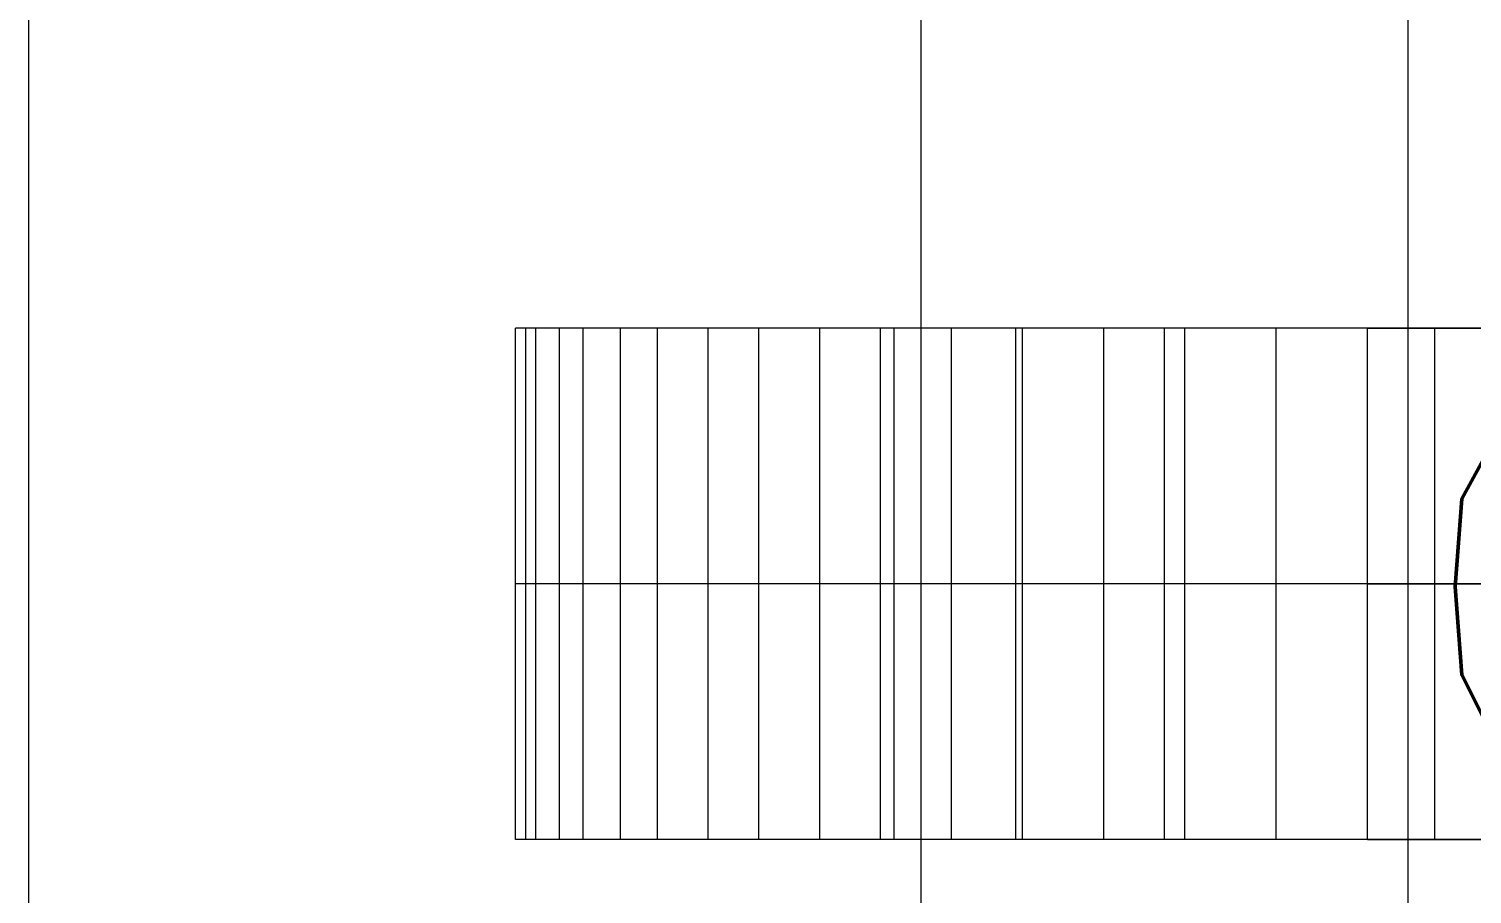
# Model space of a CAD drawing. Header units: millimetres. Extents: x -12.4 to 12.4, y -25.7 to 17.9.
# Drawn here: x -7.355 to -2.836, y 8.425 to 11.134 of the extents above; entities that cross this region are included whole.
import ezdxf

# ---------------------------------------------------------------- set-up
doc = ezdxf.new("R2010")
doc.units = ezdxf.units.MM
doc.layers.add('Default', color=7, linetype='Continuous', true_color=0x000000)

msp = doc.modelspace()

# ---------------------------------------------------------------- linework, layer by layer
at = {"layer": 'Default'}
for points in [[(-7.3554, 4.3074), (-7.3554, 16.6053)], [(-7.3554, 4.3074), (-7.3554, 16.6053)], [(-7.3554, 4.3074), (-7.3554, 16.6053)], [(-5.8314, 8.5965), (-5.8314, 10.1965)], [(-2.6987, 10.1965), (-5.8314, 10.1965)], [(-5.8314, 8.5965), (-5.8314, 10.1965)], [(-5.8314, 8.5965), (-5.8314, 10.1965)], [(-2.6393, 10.1965), (-5.8314, 10.1965)], [(-5.7997, 8.5965), (-5.7997, 10.1965)], [(-5.7679, 8.5965), (-5.7679, 10.1965)], [(-5.6938, 8.5965), (-5.6938, 10.1965)], [(-5.6197, 8.5965), (-5.6197, 10.1965)], [(-5.5033, 8.5965), (-5.5033, 10.1965)], [(-5.3869, 8.5965), (-5.3869, 10.1965)], [(-5.2282, 8.5965), (-5.2282, 10.1965)], [(-5.0694, 8.5965), (-5.0694, 10.1965)], [(-4.8789, 8.5965), (-4.8789, 10.1965)], [(-4.6884, 8.5965), (-4.6884, 10.1965)], [(-4.6461, 8.5965), (-4.6461, 10.1965)], [(-4.4662, 8.5965), (-4.4662, 10.1965)], [(-4.2651, 8.5965), (-4.2651, 10.1965)], [(-4.2439, 8.5965), (-4.2439, 10.1965)], [(-3.9899, 8.5965), (-3.9899, 10.1965)], [(-3.7994, 8.5965), (-3.7994, 10.1965)], [(-3.7994, 8.5965), (-3.7994, 10.1965)], [(-3.7359, 8.5965), (-3.7359, 10.1965)], [(-3.4502, 8.5965), (-3.4502, 10.1965)], [(-3.1644, 8.5965), (-3.1644, 10.1965)], [(-3.1644, 10.1965), (3.1644, 10.1965)], [(-2.9527, 8.5965), (-2.9527, 10.1965)], [(-2.7411, 9.8954), (-2.8681, 9.6626)], [(-2.7411, 9.8954), (-2.8681, 9.6626)], [(-2.7411, 9.8954), (-2.8681, 9.6626)], [(-2.8681, 9.6626), (-2.8892, 9.3874)], [(-2.8681, 9.6626), (-2.8892, 9.3874)], [(-2.8681, 9.6626), (-2.8892, 9.3874)], [(-2.6987, 9.3965), (-5.8314, 9.3965)], [(-3.1644, 9.3965), (3.1644, 9.3965)], [(-2.8892, 9.3874), (-2.8681, 9.1123)], [(-2.8892, 9.3874), (-2.8681, 9.1123)], [(-2.8892, 9.3874), (-2.8681, 9.1123)], [(-2.8681, 9.1123), (-2.7411, 8.8582)], [(-2.8681, 9.1123), (-2.7411, 8.8582)], [(-2.8681, 9.1123), (-2.7411, 8.8582)], [(-2.6987, 8.5965), (-5.8314, 8.5965)], [(-2.6393, 8.5965), (-5.8314, 8.5965)], [(-3.1644, 8.5965), (3.1644, 8.5965)]]:
    msp.add_lwpolyline(points, dxfattribs=at)
at = {"layer": 'Default', "color": 178, "true_color": 0x000000}
msp.add_lwpolyline([(-4.5614, 7.7364), (-4.5614, 11.5464), (-3.0374, 11.5464), (-3.0374, 7.7364)], close=True, dxfattribs=at)
at = {"layer": 'Default', "extrusion": (1, 0, 0)}
for points in [[(10.4563, 0), (10.4563, -1.6)], [(10.1965, 0.111), (10.1965, 5.445)], [(9.6626, 0), (9.6626, -1.6)], [(9.525, 0), (9.525, -1.6)], [(9.3965, 0.111), (9.3965, 5.445)], [(9.3874, 0), (9.3874, -1.6)], [(9.2498, 0), (9.2498, -1.6)], [(9.1123, 0), (9.1123, -1.6)], [(8.5965, 0.111), (8.5965, 5.445)]]:
    msp.add_lwpolyline(points, dxfattribs=at)
at = {"layer": 'Default', "color": 178, "lineweight": 211, "true_color": 0x000000}
msp.add_lwpolyline([(2.3389, 8.4984), (2.5718, 8.6466), (2.7411, 8.8582), (2.8469, 9.1123), (2.8893, 9.3874), (2.8469, 9.6626), (2.7411, 9.8954), (2.5718, 10.1071), (2.3389, 10.2764), (-2.3389, 10.2764), (-2.5718, 10.1071), (-2.7411, 9.8954), (-2.8681, 9.6626), (-2.8892, 9.3874), (-2.8681, 9.1123), (-2.7411, 8.8582), (-2.5718, 8.6466), (-2.3389, 8.4984)], close=True, dxfattribs=at)
at = {"layer": 'Default', "extrusion": (0, 1, 0)}
for points in [[(5.8314, 5.445), (5.7679, 6.1435)], [(5.7679, 6.1435), (5.6197, 6.842)], [(5.6197, 6.842), (5.3869, 7.5193)], [(5.3869, 7.5193), (5.0694, 8.1755)], [(5.0694, 8.1755), (4.6884, 8.7681)], [(4.6884, 8.7681), (4.2439, 9.3185)], [(4.2439, 9.3185), (3.7359, 9.8265)], [(3.7359, 9.8265), (3.1644, 10.271)], [(5.8314, 5.445), (5.7679, 6.1435)], [(5.7679, 6.1435), (5.6197, 6.842)], [(5.6197, 6.842), (5.3869, 7.5193)], [(5.3869, 7.5193), (5.0694, 8.1755)], [(5.0694, 8.1755), (4.6884, 8.7681)], [(4.6884, 8.7681), (4.2439, 9.3185)], [(4.2439, 9.3185), (3.7359, 9.8265)], [(3.7359, 9.8265), (3.1644, 10.271)], [(5.8314, 5.445), (5.7679, 6.1435)], [(-2.3038, -1.5922), (-2.3765, -1.5024), (-2.3178, -1.4554), (-2.2543, -1.3707), (-2.2331, -1.2437), (-2.2331, -0.2912), (-2.2543, -0.143), (-2.3389, 0.0051), (-2.4871, 0.0898), (-2.6353, 0.111), (-5.8314, 0.111), (-5.8314, 5.445), (-5.7679, 6.1435), (-5.5986, 6.842), (-5.3869, 7.5193), (-5.0694, 8.1755), (-4.6884, 8.7681), (-4.2439, 9.3185), (-3.7359, 9.8265), (-3.1644, 10.271), (3.1644, 10.271), (3.7359, 9.8265), (4.2439, 9.3185), (4.6884, 8.7681), (5.0694, 8.1755), (5.3869, 7.5193), (5.6197, 6.842), (5.7679, 6.1435), (5.8314, 5.445), (5.8314, 0.111), (2.6987, 0.111), (2.5083, 0.0686), (2.3601, -0.016), (2.2542, -0.1854), (2.2119, -0.3547), (2.2119, -1.1802), (2.2542, -1.3284), (2.3389, -1.4554), (2.4122, -1.4993), (2.357, -1.5596)], [(5.7679, 6.1435), (5.6197, 6.842)], [(5.6197, 6.842), (5.3869, 7.5193)], [(5.3869, 7.5193), (5.0694, 8.1755)], [(5.0694, 8.1755), (4.6884, 8.7681)], [(4.6884, 8.7681), (4.2439, 9.3185)], [(4.2439, 9.3185), (3.7359, 9.8265)], [(3.7359, 9.8265), (3.1644, 10.271)]]:
    msp.add_lwpolyline(points, dxfattribs=at)
msp.add_lwpolyline([(2.9527, 5.191), (2.953, 5.2128), (2.9539, 5.2345), (2.9552, 5.2561), (2.9571, 5.2775), (2.9596, 5.2988), (2.9625, 5.3199), (2.966, 5.3409), (2.97, 5.3616), (2.9744, 5.3822), (2.9794, 5.4026), (2.9849, 5.4228), (2.9908, 5.4428), (2.9972, 5.4625), (3.0041, 5.4821), (3.0115, 5.5014), (3.0193, 5.5205), (3.0275, 5.5394), (3.0362, 5.558), (3.0454, 5.5764), (3.0549, 5.5945), (3.0649, 5.6124), (3.0753, 5.63), (3.0861, 5.6473), (3.0973, 5.6644), (3.109, 5.6811), (3.121, 5.6976), (3.1333, 5.7137), (3.1461, 5.7295), (3.1592, 5.7451), (3.1727, 5.7603), (3.1865, 5.7751), (3.2007, 5.7897), (3.2153, 5.8039), (3.2301, 5.8177), (3.2453, 5.8312), (3.2609, 5.8443), (3.2767, 5.8571), (3.2928, 5.8694), (3.3093, 5.8814), (3.326, 5.893), (3.3431, 5.9043), (3.3604, 5.9151), (3.378, 5.9255), (3.3958, 5.9355), (3.414, 5.945), (3.4324, 5.9542), (3.451, 5.9629), (3.4699, 5.9711), (3.489, 5.9789), (3.5083, 5.9863), (3.5279, 5.9932), (3.5476, 5.9996), (3.5676, 6.0055), (3.5878, 6.011), (3.6082, 6.016), (3.6288, 6.0204), (3.6495, 6.0244), (3.6705, 6.0279), (3.6916, 6.0308), (3.7128, 6.0333), (3.7343, 6.0352), (3.7558, 6.0365), (3.7776, 6.0374), (3.7994, 6.0376), (3.8213, 6.0374), (3.843, 6.0365), (3.8646, 6.0352), (3.886, 6.0333), (3.9073, 6.0308), (3.9284, 6.0279), (3.9493, 6.0244), (3.97, 6.0204), (3.9906, 6.016), (4.011, 6.011), (4.0312, 6.0055), (4.0512, 5.9996), (4.071, 5.9932), (4.0905, 5.9863), (4.1099, 5.9789), (4.129, 5.9711), (4.1479, 5.9629), (4.1665, 5.9542), (4.1849, 5.945), (4.203, 5.9355), (4.2209, 5.9255), (4.2384, 5.9151), (4.2558, 5.9043), (4.2728, 5.893), (4.2895, 5.8814), (4.306, 5.8694), (4.3221, 5.8571), (4.338, 5.8443), (4.3535, 5.8312), (4.3687, 5.8177), (4.3836, 5.8039), (4.3981, 5.7897), (4.4123, 5.7751), (4.4261, 5.7603), (4.4396, 5.7451), (4.4527, 5.7295), (4.4655, 5.7137), (4.4779, 5.6976), (4.4899, 5.6811), (4.5015, 5.6644), (4.5127, 5.6473), (4.5235, 5.63), (4.5339, 5.6124), (4.5439, 5.5945), (4.5535, 5.5764), (4.5626, 5.558), (4.5713, 5.5394), (4.5795, 5.5205), (4.5874, 5.5014), (4.5947, 5.4821), (4.6016, 5.4625), (4.608, 5.4428), (4.614, 5.4228), (4.6194, 5.4026), (4.6244, 5.3822), (4.6289, 5.3616), (4.6329, 5.3409), (4.6363, 5.3199), (4.6393, 5.2988), (4.6417, 5.2775), (4.6436, 5.2561), (4.645, 5.2345), (4.6458, 5.2128), (4.6461, 5.191), (4.6458, 5.1691), (4.645, 5.1474), (4.6436, 5.1258), (4.6417, 5.1044), (4.6393, 5.0831), (4.6363, 5.062), (4.6329, 5.0411), (4.6289, 5.0203), (4.6244, 4.9998), (4.6194, 4.9794), (4.614, 4.9592), (4.608, 4.9392), (4.6016, 4.9194), (4.5947, 4.8999), (4.5874, 4.8805), (4.5795, 4.8614), (4.5713, 4.8425), (4.5626, 4.8239), (4.5535, 4.8055), (4.5439, 4.7874), (4.5339, 4.7695), (4.5235, 4.752), (4.5127, 4.7346), (4.5015, 4.7176), (4.4899, 4.7009), (4.4779, 4.6844), (4.4655, 4.6683), (4.4527, 4.6524), (4.4396, 4.6369), (4.4261, 4.6217), (4.4123, 4.6068), (4.3981, 4.5923), (4.3836, 4.5781), (4.3687, 4.5643), (4.3535, 4.5508), (4.338, 4.5376), (4.3221, 4.5249), (4.306, 4.5125), (4.2895, 4.5005), (4.2728, 4.4889), (4.2558, 4.4777), (4.2384, 4.4669), (4.2209, 4.4565), (4.203, 4.4465), (4.1849, 4.4369), (4.1665, 4.4278), (4.1479, 4.4191), (4.129, 4.4108), (4.1099, 4.403), (4.0905, 4.3957), (4.071, 4.3888), (4.0512, 4.3824), (4.0312, 4.3764), (4.011, 4.371), (3.9906, 4.366), (3.97, 4.3615), (3.9493, 4.3575), (3.9284, 4.3541), (3.9073, 4.3511), (3.886, 4.3487), (3.8646, 4.3468), (3.843, 4.3454), (3.8213, 4.3446), (3.7994, 4.3443), (3.7776, 4.3446), (3.7558, 4.3454), (3.7343, 4.3468), (3.7128, 4.3487), (3.6916, 4.3511), (3.6705, 4.3541), (3.6495, 4.3575), (3.6288, 4.3615), (3.6082, 4.366), (3.5878, 4.371), (3.5676, 4.3764), (3.5476, 4.3824), (3.5279, 4.3888), (3.5083, 4.3957), (3.489, 4.403), (3.4699, 4.4108), (3.451, 4.4191), (3.4324, 4.4278), (3.414, 4.4369), (3.3958, 4.4465), (3.378, 4.4565), (3.3604, 4.4669), (3.3431, 4.4777), (3.326, 4.4889), (3.3093, 4.5005), (3.2928, 4.5125), (3.2767, 4.5249), (3.2609, 4.5376), (3.2453, 4.5508), (3.2301, 4.5643), (3.2153, 4.5781), (3.2007, 4.5923), (3.1865, 4.6068), (3.1727, 4.6217), (3.1592, 4.6369), (3.1461, 4.6524), (3.1333, 4.6683), (3.121, 4.6844), (3.109, 4.7009), (3.0973, 4.7176), (3.0861, 4.7346), (3.0753, 4.752), (3.0649, 4.7695), (3.0549, 4.7874), (3.0454, 4.8055), (3.0362, 4.8239), (3.0275, 4.8425), (3.0193, 4.8614), (3.0115, 4.8805), (3.0041, 4.8999), (2.9972, 4.9194), (2.9908, 4.9392), (2.9849, 4.9592), (2.9794, 4.9794), (2.9744, 4.9998), (2.97, 5.0203), (2.966, 5.0411), (2.9625, 5.062), (2.9596, 5.0831), (2.9571, 5.1044), (2.9552, 5.1258), (2.9539, 5.1474), (2.953, 5.1691)], close=True, dxfattribs=at)
msp.add_lwpolyline([(2.9527, 5.191), (2.953, 5.2128), (2.9539, 5.2345), (2.9552, 5.2561), (2.9571, 5.2775), (2.9596, 5.2988), (2.9625, 5.3199), (2.966, 5.3409), (2.97, 5.3616), (2.9744, 5.3822), (2.9794, 5.4026), (2.9849, 5.4228), (2.9908, 5.4428), (2.9972, 5.4625), (3.0041, 5.4821), (3.0115, 5.5014), (3.0193, 5.5205), (3.0275, 5.5394), (3.0362, 5.558), (3.0454, 5.5764), (3.0549, 5.5945), (3.0649, 5.6124), (3.0753, 5.63), (3.0861, 5.6473), (3.0973, 5.6644), (3.109, 5.6811), (3.121, 5.6976), (3.1333, 5.7137), (3.1461, 5.7295), (3.1592, 5.7451), (3.1727, 5.7603), (3.1865, 5.7751), (3.2007, 5.7897), (3.2153, 5.8039), (3.2301, 5.8177), (3.2453, 5.8312), (3.2609, 5.8443), (3.2767, 5.8571), (3.2928, 5.8694), (3.3093, 5.8814), (3.326, 5.893), (3.3431, 5.9043), (3.3604, 5.9151), (3.378, 5.9255), (3.3958, 5.9355), (3.414, 5.945), (3.4324, 5.9542), (3.451, 5.9629), (3.4699, 5.9711), (3.489, 5.9789), (3.5083, 5.9863), (3.5279, 5.9932), (3.5476, 5.9996), (3.5676, 6.0055), (3.5878, 6.011), (3.6082, 6.016), (3.6288, 6.0204), (3.6495, 6.0244), (3.6705, 6.0279), (3.6916, 6.0308), (3.7128, 6.0333), (3.7343, 6.0352), (3.7558, 6.0365), (3.7776, 6.0374), (3.7994, 6.0376), (3.8213, 6.0374), (3.843, 6.0365), (3.8646, 6.0352), (3.886, 6.0333), (3.9073, 6.0308), (3.9284, 6.0279), (3.9493, 6.0244), (3.97, 6.0204), (3.9906, 6.016), (4.011, 6.011), (4.0312, 6.0055), (4.0512, 5.9996), (4.071, 5.9932), (4.0905, 5.9863), (4.1099, 5.9789), (4.129, 5.9711), (4.1479, 5.9629), (4.1665, 5.9542), (4.1849, 5.945), (4.203, 5.9355), (4.2209, 5.9255), (4.2384, 5.9151), (4.2558, 5.9043), (4.2728, 5.893), (4.2895, 5.8814), (4.306, 5.8694), (4.3221, 5.8571), (4.338, 5.8443), (4.3535, 5.8312), (4.3687, 5.8177), (4.3836, 5.8039), (4.3981, 5.7897), (4.4123, 5.7751), (4.4261, 5.7603), (4.4396, 5.7451), (4.4527, 5.7295), (4.4655, 5.7137), (4.4779, 5.6976), (4.4899, 5.6811), (4.5015, 5.6644), (4.5127, 5.6473), (4.5235, 5.63), (4.5339, 5.6124), (4.5439, 5.5945), (4.5535, 5.5764), (4.5626, 5.558), (4.5713, 5.5394), (4.5795, 5.5205), (4.5874, 5.5014), (4.5947, 5.4821), (4.6016, 5.4625), (4.608, 5.4428), (4.614, 5.4228), (4.6194, 5.4026), (4.6244, 5.3822), (4.6289, 5.3616), (4.6329, 5.3409), (4.6363, 5.3199), (4.6393, 5.2988), (4.6417, 5.2775), (4.6436, 5.2561), (4.645, 5.2345), (4.6458, 5.2128), (4.6461, 5.191), (4.6458, 5.1691), (4.645, 5.1474), (4.6436, 5.1258), (4.6417, 5.1044), (4.6393, 5.0831), (4.6363, 5.062), (4.6329, 5.0411), (4.6289, 5.0203), (4.6244, 4.9998), (4.6194, 4.9794), (4.614, 4.9592), (4.608, 4.9392), (4.6016, 4.9194), (4.5947, 4.8999), (4.5874, 4.8805), (4.5795, 4.8614), (4.5713, 4.8425), (4.5626, 4.8239), (4.5535, 4.8055), (4.5439, 4.7874), (4.5339, 4.7695), (4.5235, 4.752), (4.5127, 4.7346), (4.5015, 4.7176), (4.4899, 4.7009), (4.4779, 4.6844), (4.4655, 4.6683), (4.4527, 4.6524), (4.4396, 4.6369), (4.4261, 4.6217), (4.4123, 4.6068), (4.3981, 4.5923), (4.3836, 4.5781), (4.3687, 4.5643), (4.3535, 4.5508), (4.338, 4.5376), (4.3221, 4.5249), (4.306, 4.5125), (4.2895, 4.5005), (4.2728, 4.4889), (4.2558, 4.4777), (4.2384, 4.4669), (4.2209, 4.4565), (4.203, 4.4465), (4.1849, 4.4369), (4.1665, 4.4278), (4.1479, 4.4191), (4.129, 4.4108), (4.1099, 4.403), (4.0905, 4.3957), (4.071, 4.3888), (4.0512, 4.3824), (4.0312, 4.3764), (4.011, 4.371), (3.9906, 4.366), (3.97, 4.3615), (3.9493, 4.3575), (3.9284, 4.3541), (3.9073, 4.3511), (3.886, 4.3487), (3.8646, 4.3468), (3.843, 4.3454), (3.8213, 4.3446), (3.7994, 4.3443), (3.7776, 4.3446), (3.7558, 4.3454), (3.7343, 4.3468), (3.7128, 4.3487), (3.6916, 4.3511), (3.6705, 4.3541), (3.6495, 4.3575), (3.6288, 4.3615), (3.6082, 4.366), (3.5878, 4.371), (3.5676, 4.3764), (3.5476, 4.3824), (3.5279, 4.3888), (3.5083, 4.3957), (3.489, 4.403), (3.4699, 4.4108), (3.451, 4.4191), (3.4324, 4.4278), (3.414, 4.4369), (3.3958, 4.4465), (3.378, 4.4565), (3.3604, 4.4669), (3.3431, 4.4777), (3.326, 4.4889), (3.3093, 4.5005), (3.2928, 4.5125), (3.2767, 4.5249), (3.2609, 4.5376), (3.2453, 4.5508), (3.2301, 4.5643), (3.2153, 4.5781), (3.2007, 4.5923), (3.1865, 4.6068), (3.1727, 4.6217), (3.1592, 4.6369), (3.1461, 4.6524), (3.1333, 4.6683), (3.121, 4.6844), (3.109, 4.7009), (3.0973, 4.7176), (3.0861, 4.7346), (3.0753, 4.752), (3.0649, 4.7695), (3.0549, 4.7874), (3.0454, 4.8055), (3.0362, 4.8239), (3.0275, 4.8425), (3.0193, 4.8614), (3.0115, 4.8805), (3.0041, 4.8999), (2.9972, 4.9194), (2.9908, 4.9392), (2.9849, 4.9592), (2.9794, 4.9794), (2.9744, 4.9998), (2.97, 5.0203), (2.966, 5.0411), (2.9625, 5.062), (2.9596, 5.0831), (2.9571, 5.1044), (2.9552, 5.1258), (2.9539, 5.1474), (2.953, 5.1691)], close=True, dxfattribs=at)
msp.add_lwpolyline([(2.9527, 5.191), (2.953, 5.2128), (2.9539, 5.2345), (2.9552, 5.2561), (2.9571, 5.2775), (2.9596, 5.2988), (2.9625, 5.3199), (2.966, 5.3409), (2.97, 5.3616), (2.9744, 5.3822), (2.9794, 5.4026), (2.9849, 5.4228), (2.9908, 5.4428), (2.9972, 5.4625), (3.0041, 5.4821), (3.0115, 5.5014), (3.0193, 5.5205), (3.0275, 5.5394), (3.0362, 5.558), (3.0454, 5.5764), (3.0549, 5.5945), (3.0649, 5.6124), (3.0753, 5.63), (3.0861, 5.6473), (3.0973, 5.6644), (3.109, 5.6811), (3.121, 5.6976), (3.1333, 5.7137), (3.1461, 5.7295), (3.1592, 5.7451), (3.1727, 5.7603), (3.1865, 5.7751), (3.2007, 5.7897), (3.2153, 5.8039), (3.2301, 5.8177), (3.2453, 5.8312), (3.2609, 5.8443), (3.2767, 5.8571), (3.2928, 5.8694), (3.3093, 5.8814), (3.326, 5.893), (3.3431, 5.9043), (3.3604, 5.9151), (3.378, 5.9255), (3.3958, 5.9355), (3.414, 5.945), (3.4324, 5.9542), (3.451, 5.9629), (3.4699, 5.9711), (3.489, 5.9789), (3.5083, 5.9863), (3.5279, 5.9932), (3.5476, 5.9996), (3.5676, 6.0055), (3.5878, 6.011), (3.6082, 6.016), (3.6288, 6.0204), (3.6495, 6.0244), (3.6705, 6.0279), (3.6916, 6.0308), (3.7128, 6.0333), (3.7343, 6.0352), (3.7558, 6.0365), (3.7776, 6.0374), (3.7994, 6.0376), (3.8213, 6.0374), (3.843, 6.0365), (3.8646, 6.0352), (3.886, 6.0333), (3.9073, 6.0308), (3.9284, 6.0279), (3.9493, 6.0244), (3.97, 6.0204), (3.9906, 6.016), (4.011, 6.011), (4.0312, 6.0055), (4.0512, 5.9996), (4.071, 5.9932), (4.0905, 5.9863), (4.1099, 5.9789), (4.129, 5.9711), (4.1479, 5.9629), (4.1665, 5.9542), (4.1849, 5.945), (4.203, 5.9355), (4.2209, 5.9255), (4.2384, 5.9151), (4.2558, 5.9043), (4.2728, 5.893), (4.2895, 5.8814), (4.306, 5.8694), (4.3221, 5.8571), (4.338, 5.8443), (4.3535, 5.8312), (4.3687, 5.8177), (4.3836, 5.8039), (4.3981, 5.7897), (4.4123, 5.7751), (4.4261, 5.7603), (4.4396, 5.7451), (4.4527, 5.7295), (4.4655, 5.7137), (4.4779, 5.6976), (4.4899, 5.6811), (4.5015, 5.6644), (4.5127, 5.6473), (4.5235, 5.63), (4.5339, 5.6124), (4.5439, 5.5945), (4.5535, 5.5764), (4.5626, 5.558), (4.5713, 5.5394), (4.5795, 5.5205), (4.5874, 5.5014), (4.5947, 5.4821), (4.6016, 5.4625), (4.608, 5.4428), (4.614, 5.4228), (4.6194, 5.4026), (4.6244, 5.3822), (4.6289, 5.3616), (4.6329, 5.3409), (4.6363, 5.3199), (4.6393, 5.2988), (4.6417, 5.2775), (4.6436, 5.2561), (4.645, 5.2345), (4.6458, 5.2128), (4.6461, 5.191), (4.6458, 5.1691), (4.645, 5.1474), (4.6436, 5.1258), (4.6417, 5.1044), (4.6393, 5.0831), (4.6363, 5.062), (4.6329, 5.0411), (4.6289, 5.0203), (4.6244, 4.9998), (4.6194, 4.9794), (4.614, 4.9592), (4.608, 4.9392), (4.6016, 4.9194), (4.5947, 4.8999), (4.5874, 4.8805), (4.5795, 4.8614), (4.5713, 4.8425), (4.5626, 4.8239), (4.5535, 4.8055), (4.5439, 4.7874), (4.5339, 4.7695), (4.5235, 4.752), (4.5127, 4.7346), (4.5015, 4.7176), (4.4899, 4.7009), (4.4779, 4.6844), (4.4655, 4.6683), (4.4527, 4.6524), (4.4396, 4.6369), (4.4261, 4.6217), (4.4123, 4.6068), (4.3981, 4.5923), (4.3836, 4.5781), (4.3687, 4.5643), (4.3535, 4.5508), (4.338, 4.5376), (4.3221, 4.5249), (4.306, 4.5125), (4.2895, 4.5005), (4.2728, 4.4889), (4.2558, 4.4777), (4.2384, 4.4669), (4.2209, 4.4565), (4.203, 4.4465), (4.1849, 4.4369), (4.1665, 4.4278), (4.1479, 4.4191), (4.129, 4.4108), (4.1099, 4.403), (4.0905, 4.3957), (4.071, 4.3888), (4.0512, 4.3824), (4.0312, 4.3764), (4.011, 4.371), (3.9906, 4.366), (3.97, 4.3615), (3.9493, 4.3575), (3.9284, 4.3541), (3.9073, 4.3511), (3.886, 4.3487), (3.8646, 4.3468), (3.843, 4.3454), (3.8213, 4.3446), (3.7994, 4.3443), (3.7776, 4.3446), (3.7558, 4.3454), (3.7343, 4.3468), (3.7128, 4.3487), (3.6916, 4.3511), (3.6705, 4.3541), (3.6495, 4.3575), (3.6288, 4.3615), (3.6082, 4.366), (3.5878, 4.371), (3.5676, 4.3764), (3.5476, 4.3824), (3.5279, 4.3888), (3.5083, 4.3957), (3.489, 4.403), (3.4699, 4.4108), (3.451, 4.4191), (3.4324, 4.4278), (3.414, 4.4369), (3.3958, 4.4465), (3.378, 4.4565), (3.3604, 4.4669), (3.3431, 4.4777), (3.326, 4.4889), (3.3093, 4.5005), (3.2928, 4.5125), (3.2767, 4.5249), (3.2609, 4.5376), (3.2453, 4.5508), (3.2301, 4.5643), (3.2153, 4.5781), (3.2007, 4.5923), (3.1865, 4.6068), (3.1727, 4.6217), (3.1592, 4.6369), (3.1461, 4.6524), (3.1333, 4.6683), (3.121, 4.6844), (3.109, 4.7009), (3.0973, 4.7176), (3.0861, 4.7346), (3.0753, 4.752), (3.0649, 4.7695), (3.0549, 4.7874), (3.0454, 4.8055), (3.0362, 4.8239), (3.0275, 4.8425), (3.0193, 4.8614), (3.0115, 4.8805), (3.0041, 4.8999), (2.9972, 4.9194), (2.9908, 4.9392), (2.9849, 4.9592), (2.9794, 4.9794), (2.9744, 4.9998), (2.97, 5.0203), (2.966, 5.0411), (2.9625, 5.062), (2.9596, 5.0831), (2.9571, 5.1044), (2.9552, 5.1258), (2.9539, 5.1474), (2.953, 5.1691)], close=True, dxfattribs=at)
at = {"layer": 'Default', "color": 178, "lineweight": 35, "true_color": 0x000000, "extrusion": (0, 1, 0)}
for points in [[(3.7994, 4.3443), (3.8213, 4.3446), (3.843, 4.3454), (3.8646, 4.3468), (3.886, 4.3487), (3.9073, 4.3511), (3.9284, 4.3541), (3.9493, 4.3575), (3.97, 4.3615), (3.9906, 4.366), (4.011, 4.371), (4.0312, 4.3764), (4.0512, 4.3824), (4.071, 4.3888), (4.0905, 4.3957), (4.1099, 4.403), (4.129, 4.4108), (4.1479, 4.4191), (4.1665, 4.4278), (4.1849, 4.4369), (4.203, 4.4465), (4.2209, 4.4565), (4.2384, 4.4669), (4.2558, 4.4777), (4.2728, 4.4889), (4.2895, 4.5005), (4.306, 4.5125), (4.3221, 4.5249), (4.338, 4.5376), (4.3535, 4.5508), (4.3687, 4.5643), (4.3836, 4.5781), (4.3981, 4.5923), (4.4123, 4.6068), (4.4261, 4.6217), (4.4396, 4.6369), (4.4527, 4.6524), (4.4655, 4.6683), (4.4779, 4.6844), (4.4899, 4.7009), (4.5015, 4.7176), (4.5127, 4.7346), (4.5235, 4.752), (4.5339, 4.7695), (4.5439, 4.7874), (4.5535, 4.8055), (4.5626, 4.8239), (4.5713, 4.8425), (4.5795, 4.8614), (4.5874, 4.8805), (4.5947, 4.8999), (4.6016, 4.9194), (4.608, 4.9392), (4.614, 4.9592), (4.6194, 4.9794), (4.6244, 4.9998), (4.6289, 5.0203), (4.6329, 5.0411), (4.6363, 5.062), (4.6393, 5.0831), (4.6417, 5.1044), (4.6436, 5.1258), (4.645, 5.1474), (4.6458, 5.1691), (4.6461, 5.191)], [(4.6461, 5.191), (4.6458, 5.2128), (4.645, 5.2345), (4.6436, 5.2561), (4.6417, 5.2775), (4.6393, 5.2988), (4.6363, 5.3199), (4.6329, 5.3409), (4.6289, 5.3616), (4.6244, 5.3822), (4.6194, 5.4026), (4.614, 5.4228), (4.608, 5.4428), (4.6016, 5.4625), (4.5947, 5.4821), (4.5874, 5.5014), (4.5795, 5.5205), (4.5713, 5.5394), (4.5626, 5.558), (4.5535, 5.5764), (4.5439, 5.5945), (4.5339, 5.6124), (4.5235, 5.63), (4.5127, 5.6473), (4.5015, 5.6644), (4.4899, 5.6811), (4.4779, 5.6976), (4.4655, 5.7137), (4.4527, 5.7295), (4.4396, 5.7451), (4.4261, 5.7603), (4.4123, 5.7751), (4.3981, 5.7897), (4.3836, 5.8039), (4.3687, 5.8177), (4.3535, 5.8312), (4.338, 5.8443), (4.3221, 5.8571), (4.306, 5.8694), (4.2895, 5.8814), (4.2728, 5.893), (4.2558, 5.9043), (4.2384, 5.9151), (4.2209, 5.9255), (4.203, 5.9355), (4.1849, 5.945), (4.1665, 5.9542), (4.1479, 5.9629), (4.129, 5.9711), (4.1099, 5.9789), (4.0905, 5.9863), (4.071, 5.9932), (4.0512, 5.9996), (4.0312, 6.0055), (4.011, 6.011), (3.9906, 6.016), (3.97, 6.0204), (3.9493, 6.0244), (3.9284, 6.0279), (3.9073, 6.0308), (3.886, 6.0333), (3.8646, 6.0352), (3.843, 6.0365), (3.8213, 6.0374), (3.7994, 6.0376)], [(2.9527, 5.191), (2.953, 5.1691), (2.9539, 5.1474), (2.9552, 5.1258), (2.9571, 5.1044), (2.9596, 5.0831), (2.9625, 5.062), (2.966, 5.0411), (2.97, 5.0203), (2.9744, 4.9998), (2.9794, 4.9794), (2.9849, 4.9592), (2.9908, 4.9392), (2.9972, 4.9194), (3.0041, 4.8999), (3.0115, 4.8805), (3.0193, 4.8614), (3.0275, 4.8425), (3.0362, 4.8239), (3.0454, 4.8055), (3.0549, 4.7874), (3.0649, 4.7695), (3.0753, 4.752), (3.0861, 4.7346), (3.0973, 4.7176), (3.109, 4.7009), (3.121, 4.6844), (3.1333, 4.6683), (3.1461, 4.6524), (3.1592, 4.6369), (3.1727, 4.6217), (3.1865, 4.6068), (3.2007, 4.5923), (3.2153, 4.5781), (3.2301, 4.5643), (3.2453, 4.5508), (3.2609, 4.5376), (3.2767, 4.5249), (3.2928, 4.5125), (3.3093, 4.5005), (3.326, 4.4889), (3.3431, 4.4777), (3.3604, 4.4669), (3.378, 4.4565), (3.3958, 4.4465), (3.414, 4.4369), (3.4324, 4.4278), (3.451, 4.4191), (3.4699, 4.4108), (3.489, 4.403), (3.5083, 4.3957), (3.5279, 4.3888), (3.5476, 4.3824), (3.5676, 4.3764), (3.5878, 4.371), (3.6082, 4.366), (3.6288, 4.3615), (3.6495, 4.3575), (3.6705, 4.3541), (3.6916, 4.3511), (3.7128, 4.3487), (3.7343, 4.3468), (3.7558, 4.3454), (3.7776, 4.3446), (3.7994, 4.3443)], [(3.7994, 6.0376), (3.7776, 6.0374), (3.7558, 6.0365), (3.7343, 6.0352), (3.7128, 6.0333), (3.6916, 6.0308), (3.6705, 6.0279), (3.6495, 6.0244), (3.6288, 6.0204), (3.6082, 6.016), (3.5878, 6.011), (3.5676, 6.0055), (3.5476, 5.9996), (3.5279, 5.9932), (3.5083, 5.9863), (3.489, 5.9789), (3.4699, 5.9711), (3.451, 5.9629), (3.4324, 5.9542), (3.414, 5.945), (3.3958, 5.9355), (3.378, 5.9255), (3.3604, 5.9151), (3.3431, 5.9043), (3.326, 5.893), (3.3093, 5.8814), (3.2928, 5.8694), (3.2767, 5.8571), (3.2609, 5.8443), (3.2453, 5.8312), (3.2301, 5.8177), (3.2153, 5.8039), (3.2007, 5.7897), (3.1865, 5.7751), (3.1727, 5.7603), (3.1592, 5.7451), (3.1461, 5.7295), (3.1333, 5.7137), (3.121, 5.6976), (3.109, 5.6811), (3.0973, 5.6644), (3.0861, 5.6473), (3.0753, 5.63), (3.0649, 5.6124), (3.0549, 5.5945), (3.0454, 5.5764), (3.0362, 5.558), (3.0275, 5.5394), (3.0193, 5.5205), (3.0115, 5.5014), (3.0041, 5.4821), (2.9972, 5.4625), (2.9908, 5.4428), (2.9849, 5.4228), (2.9794, 5.4026), (2.9744, 5.3822), (2.97, 5.3616), (2.966, 5.3409), (2.9625, 5.3199), (2.9596, 5.2988), (2.9571, 5.2775), (2.9552, 5.2561), (2.9539, 5.2345), (2.953, 5.2128), (2.9527, 5.191)]]:
    msp.add_lwpolyline(points, dxfattribs=at)
at = {"layer": 'Default', "color": 178, "true_color": 0x000000, "extrusion": (0, 1, 0)}
msp.add_lwpolyline([(4.4344, 0.111), (4.4344, 2.651), (3.1644, 2.651), (3.1644, 0.111)], close=True, dxfattribs=at)

doc.saveas('drawing.dxf')
